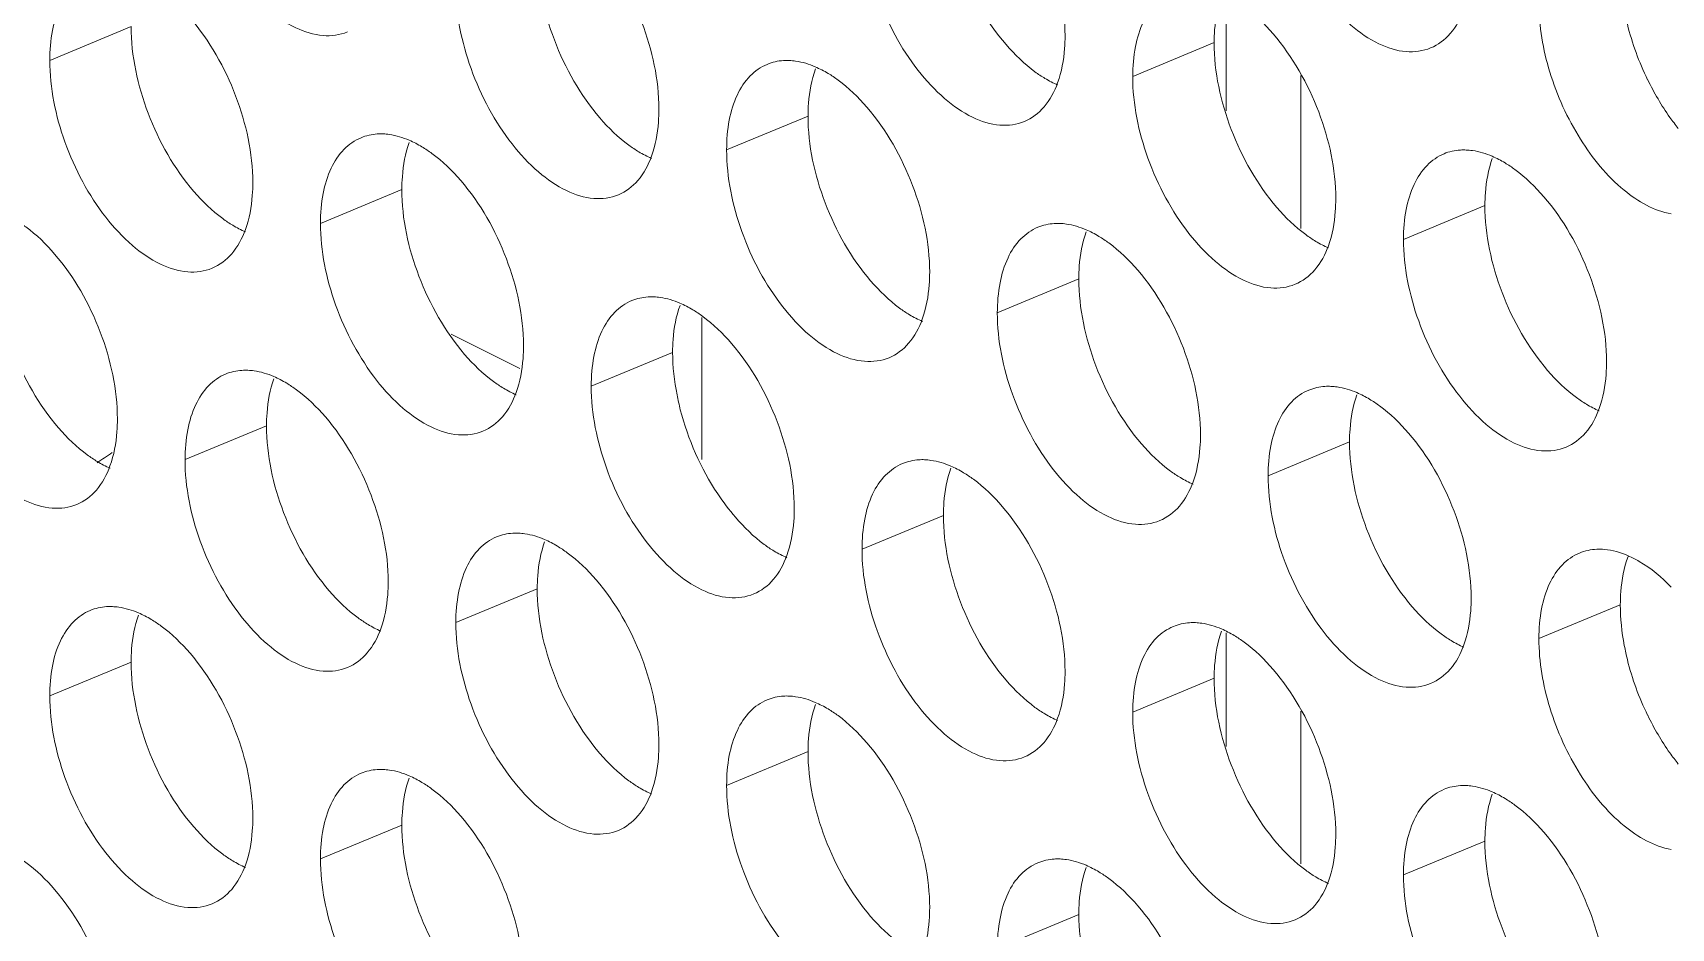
# Model space of a CAD drawing. Header units: millimetres. Extents: x 0 to 2524, y 0 to 1785.
# Drawn here: x 1796.14 to 1808.52, y 803.31 to 810.07 of the extents above; entities that cross this region are included whole.
import ezdxf

# ---------------------------------------------------------------- set-up
doc = ezdxf.new("R2010")
doc.units = ezdxf.units.MM
doc.header["$LTSCALE"] = 0.1
doc.layers.add('标注', color=251, linetype='Continuous', lineweight=9)

msp = doc.modelspace()

# ---------------------------------------------------------------- linework, layer by layer
at = {"layer": '标注'}
for p, q in [((1805.154, 809.483), (1805.154, 810.341)), ((1796.882, 810.119), (1796.267, 809.864)), ((1805.064, 809.998), (1804.449, 809.742)), ((1805.72, 809.749), (1805.72, 808.595)), ((1801.996, 809.444), (1801.381, 809.188)), ((1798.927, 808.889), (1798.312, 808.633)), ((1807.11, 808.768), (1806.495, 808.512)), ((1804.042, 808.213), (1803.426, 807.957)), ((1801.194, 806.85), (1801.194, 807.921)), ((1799.819, 807.538), (1799.299, 807.797)), ((1800.973, 807.659), (1800.358, 807.403)), ((1797.905, 807.104), (1797.289, 806.849)), ((1806.087, 806.983), (1805.472, 806.727)), ((1803.019, 806.428), (1802.404, 806.173)), ((1799.95, 805.874), (1799.335, 805.618)), ((1808.133, 805.752), (1807.518, 805.497)), ((1805.154, 804.683), (1805.154, 805.541)), ((1796.882, 805.319), (1796.267, 805.064)), ((1796.882, 805.319), (1796.267, 805.064)), ((1805.064, 805.198), (1804.449, 804.942)), ((1805.72, 804.949), (1805.72, 803.795)), ((1801.996, 804.644), (1801.381, 804.388)), ((1798.927, 804.089), (1798.312, 803.833)), ((1798.927, 804.089), (1798.312, 803.833)), ((1807.11, 803.968), (1806.495, 803.712)), ((1804.042, 803.413), (1803.426, 803.157))]:
    msp.add_line(p, q, dxfattribs=at)
for centre, radius, start, end in [((1810.248, 810.652), 2.125, 194.0297, 206.073), ((1778.661, 833.113), 31.84, 304.3445, 304.5962), ((1810.248, 805.852), 2.125, 194.0297, 206.073)]:
    msp.add_arc(centre, radius, start, end, dxfattribs=at)
for points, knots in [([(1798.517, 810.079), (1798.459, 810.055), (1798.321, 810.037), (1798.108, 810.106), (1797.898, 810.253), (1797.701, 810.466), (1797.53, 810.731), (1797.356, 811.12), (1797.289, 811.44), (1797.289, 811.649)], [0, 0, 0, 0, 0.08419, 0.180629, 0.294901, 0.426206, 0.569756, 0.71848, 1, 1, 1, 1]), ([(1806.7, 809.958), (1806.642, 809.934), (1806.503, 809.916), (1806.291, 809.985), (1806.081, 810.131), (1805.884, 810.344), (1805.713, 810.609), (1805.539, 810.998), (1805.472, 811.318), (1805.472, 811.527)], [0, 0, 0, 0, 0.08419, 0.180629, 0.294901, 0.426206, 0.569756, 0.71848, 1, 1, 1, 1]), ([(1803.492, 809.983), (1803.344, 810.156), (1803.118, 810.556), (1803.019, 811.006), (1803.019, 811.228)], [0, 0, 0, 0, 0.505546, 1, 1, 1, 1]), ([(1803.464, 811.295), (1803.613, 811.122), (1803.838, 810.722), (1803.938, 810.272), (1803.938, 810.05)], [0, 0, 0, 0, 0.505546, 1, 1, 1, 1]), ([(1803.631, 809.403), (1803.574, 809.379), (1803.435, 809.361), (1803.222, 809.43), (1803.012, 809.577), (1802.815, 809.79), (1802.644, 810.055), (1802.471, 810.444), (1802.404, 810.764), (1802.404, 810.973)], [0, 0, 0, 0, 0.08419, 0.180629, 0.294901, 0.426206, 0.569756, 0.71848, 1, 1, 1, 1]), ([(1800.396, 810.74), (1800.544, 810.568), (1800.77, 810.168), (1800.869, 809.718), (1800.869, 809.495)], [0, 0, 0, 0, 0.505546, 1, 1, 1, 1]), ([(1800.424, 809.429), (1800.275, 809.602), (1800.05, 810.002), (1799.95, 810.451), (1799.95, 810.674)], [0, 0, 0, 0, 0.505546, 1, 1, 1, 1]), ([(1796.267, 809.864), (1796.267, 809.939), (1796.278, 810.082), (1796.335, 810.275), (1796.433, 810.425), (1796.525, 810.49), (1796.573, 810.51)], [0, 0, 0, 0, 0.300633, 0.564844, 0.793499, 1, 1, 1, 1]), ([(1800.563, 808.849), (1800.505, 808.825), (1800.366, 808.807), (1800.154, 808.876), (1799.944, 809.022), (1799.747, 809.235), (1799.576, 809.5), (1799.402, 809.889), (1799.335, 810.209), (1799.335, 810.418)], [0, 0, 0, 0, 0.08419, 0.180629, 0.294901, 0.426206, 0.569756, 0.71848, 1, 1, 1, 1]), ([(1804.449, 809.742), (1804.449, 809.818), (1804.461, 809.96), (1804.518, 810.154), (1804.615, 810.304), (1804.708, 810.369), (1804.756, 810.389)], [0, 0, 0, 0, 0.300633, 0.564844, 0.793499, 1, 1, 1, 1]), ([(1805.064, 809.998), (1805.064, 810.03), (1805.069, 810.15), (1805.09, 810.271), (1805.12, 810.353)], [0, 0, 0, 0, 0.269025, 1, 1, 1, 1]), ([(1805.216, 810.32), (1805.242, 810.305), (1805.35, 810.232), (1805.445, 810.14), (1805.51, 810.064)], [0, 0, 0, 0, 0.231736, 1, 1, 1, 1]), ([(1806.951, 810.249), (1806.927, 810.183), (1806.865, 810.064), (1806.756, 809.981), (1806.7, 809.958)], [0, 0, 0, 0, 0.533077, 1, 1, 1, 1]), ([(1808.518, 808.705), (1808.387, 808.727), (1808.113, 808.888), (1807.804, 809.271), (1807.582, 809.759), (1807.518, 810.121), (1807.518, 810.297)], [0, 0, 0, 0, 0.200223, 0.454809, 0.735097, 1, 1, 1, 1]), ([(1797.355, 808.875), (1797.207, 809.047), (1796.981, 809.447), (1796.882, 809.897), (1796.882, 810.119)], [0, 0, 0, 0, 0.505546, 1, 1, 1, 1]), ([(1797.327, 810.186), (1797.476, 810.013), (1797.701, 809.613), (1797.801, 809.164), (1797.801, 808.941)], [0, 0, 0, 0, 0.505546, 1, 1, 1, 1]), ([(1803.786, 809.728), (1803.76, 809.743), (1803.652, 809.816), (1803.557, 809.908), (1803.492, 809.983)], [0, 0, 0, 0, 0.231736, 1, 1, 1, 1]), ([(1803.938, 810.05), (1803.938, 810.018), (1803.934, 809.898), (1803.912, 809.777), (1803.882, 809.695)], [0, 0, 0, 0, 0.269025, 1, 1, 1, 1]), ([(1805.538, 808.753), (1805.39, 808.926), (1805.164, 809.326), (1805.064, 809.775), (1805.064, 809.998)], [0, 0, 0, 0, 0.505546, 1, 1, 1, 1]), ([(1805.51, 810.064), (1805.658, 809.892), (1805.884, 809.492), (1805.983, 809.042), (1805.983, 808.819)], [0, 0, 0, 0, 0.505546, 1, 1, 1, 1]), ([(1797.494, 808.294), (1797.437, 808.27), (1797.298, 808.252), (1797.085, 808.321), (1796.875, 808.468), (1796.678, 808.681), (1796.507, 808.946), (1796.334, 809.335), (1796.267, 809.655), (1796.267, 809.864)], [0, 0, 0, 0, 0.08419, 0.180629, 0.294901, 0.426206, 0.569756, 0.71848, 1, 1, 1, 1]), ([(1801.687, 809.834), (1801.726, 809.851), (1801.783, 809.863), (1801.84, 809.864), (1801.854, 809.863)], [0, 0, 0, 0, 0.741995, 1, 1, 1, 1]), ([(1801.854, 809.863), (1801.87, 809.862), (1801.938, 809.856), (1802.004, 809.836), (1802.051, 809.815)], [0, 0, 0, 0, 0.236225, 1, 1, 1, 1]), ([(1801.381, 809.188), (1801.381, 809.263), (1801.392, 809.406), (1801.45, 809.599), (1801.547, 809.75), (1801.639, 809.815), (1801.687, 809.834)], [0, 0, 0, 0, 0.300633, 0.564844, 0.793499, 1, 1, 1, 1]), ([(1801.996, 809.444), (1801.996, 809.476), (1802, 809.596), (1802.022, 809.716), (1802.052, 809.799)], [0, 0, 0, 0, 0.269025, 1, 1, 1, 1]), ([(1802.148, 809.766), (1802.174, 809.75), (1802.282, 809.677), (1802.376, 809.586), (1802.441, 809.51)], [0, 0, 0, 0, 0.231736, 1, 1, 1, 1]), ([(1805.677, 808.173), (1805.619, 808.149), (1805.48, 808.131), (1805.268, 808.2), (1805.058, 808.346), (1804.861, 808.559), (1804.69, 808.824), (1804.516, 809.213), (1804.449, 809.534), (1804.449, 809.742)], [0, 0, 0, 0, 0.08419, 0.180629, 0.294901, 0.426206, 0.569756, 0.71848, 1, 1, 1, 1]), ([(1808.571, 809.35), (1808.549, 809.377), (1808.462, 809.493), (1808.388, 809.619), (1808.34, 809.718)], [0, 0, 0, 0, 0.242274, 1, 1, 1, 1]), ([(1803.882, 809.695), (1803.858, 809.629), (1803.796, 809.51), (1803.688, 809.427), (1803.631, 809.403)], [0, 0, 0, 0, 0.533077, 1, 1, 1, 1]), ([(1800.869, 809.495), (1800.869, 809.463), (1800.865, 809.343), (1800.844, 809.223), (1800.814, 809.14)], [0, 0, 0, 0, 0.269025, 1, 1, 1, 1]), ([(1802.441, 809.51), (1802.59, 809.337), (1802.815, 808.937), (1802.915, 808.488), (1802.915, 808.265)], [0, 0, 0, 0, 0.505546, 1, 1, 1, 1]), ([(1800.717, 809.173), (1800.692, 809.189), (1800.583, 809.262), (1800.489, 809.353), (1800.424, 809.429)], [0, 0, 0, 0, 0.231736, 1, 1, 1, 1]), ([(1802.469, 808.199), (1802.321, 808.371), (1802.096, 808.771), (1801.996, 809.221), (1801.996, 809.444)], [0, 0, 0, 0, 0.505546, 1, 1, 1, 1]), ([(1798.312, 808.633), (1798.312, 808.709), (1798.324, 808.852), (1798.381, 809.045), (1798.478, 809.195), (1798.571, 809.26), (1798.619, 809.28)], [0, 0, 0, 0, 0.300633, 0.564844, 0.793499, 1, 1, 1, 1]), ([(1798.619, 809.28), (1798.658, 809.296), (1798.714, 809.309), (1798.771, 809.309), (1798.786, 809.309)], [0, 0, 0, 0, 0.741995, 1, 1, 1, 1]), ([(1798.786, 809.309), (1798.802, 809.308), (1798.869, 809.302), (1798.935, 809.281), (1798.983, 809.261)], [0, 0, 0, 0, 0.236225, 1, 1, 1, 1]), ([(1798.927, 808.889), (1798.927, 808.921), (1798.932, 809.041), (1798.953, 809.162), (1798.983, 809.244)], [0, 0, 0, 0, 0.269025, 1, 1, 1, 1]), ([(1799.079, 809.211), (1799.105, 809.196), (1799.213, 809.123), (1799.308, 809.031), (1799.373, 808.956)], [0, 0, 0, 0, 0.231736, 1, 1, 1, 1]), ([(1800.814, 809.14), (1800.79, 809.075), (1800.728, 808.955), (1800.619, 808.872), (1800.563, 808.849)], [0, 0, 0, 0, 0.533077, 1, 1, 1, 1]), ([(1802.608, 807.618), (1802.551, 807.595), (1802.412, 807.577), (1802.2, 807.645), (1801.989, 807.792), (1801.792, 808.005), (1801.621, 808.27), (1801.448, 808.659), (1801.381, 808.979), (1801.381, 809.188)], [0, 0, 0, 0, 0.08419, 0.180629, 0.294901, 0.426206, 0.569756, 0.71848, 1, 1, 1, 1]), ([(1806.495, 808.512), (1806.495, 808.588), (1806.506, 808.73), (1806.564, 808.923), (1806.661, 809.074), (1806.754, 809.139), (1806.801, 809.159)], [0, 0, 0, 0, 0.300633, 0.564844, 0.793499, 1, 1, 1, 1]), ([(1806.801, 809.159), (1806.84, 809.175), (1806.897, 809.187), (1806.954, 809.188), (1806.968, 809.187)], [0, 0, 0, 0, 0.741995, 1, 1, 1, 1]), ([(1806.968, 809.187), (1806.984, 809.187), (1807.052, 809.18), (1807.118, 809.16), (1807.165, 809.14)], [0, 0, 0, 0, 0.236225, 1, 1, 1, 1]), ([(1807.11, 808.768), (1807.11, 808.8), (1807.114, 808.92), (1807.136, 809.04), (1807.166, 809.123)], [0, 0, 0, 0, 0.269025, 1, 1, 1, 1]), ([(1807.262, 809.09), (1807.288, 809.074), (1807.396, 809.001), (1807.49, 808.91), (1807.556, 808.834)], [0, 0, 0, 0, 0.231736, 1, 1, 1, 1]), ([(1797.649, 808.619), (1797.623, 808.634), (1797.515, 808.707), (1797.42, 808.799), (1797.355, 808.875)], [0, 0, 0, 0, 0.231736, 1, 1, 1, 1]), ([(1797.801, 808.941), (1797.801, 808.909), (1797.797, 808.789), (1797.775, 808.668), (1797.745, 808.586)], [0, 0, 0, 0, 0.269025, 1, 1, 1, 1]), ([(1799.401, 807.644), (1799.253, 807.817), (1799.027, 808.217), (1798.927, 808.666), (1798.927, 808.889)], [0, 0, 0, 0, 0.505546, 1, 1, 1, 1]), ([(1799.373, 808.956), (1799.521, 808.783), (1799.747, 808.383), (1799.846, 807.933), (1799.846, 807.711)], [0, 0, 0, 0, 0.505546, 1, 1, 1, 1]), ([(1805.832, 808.497), (1805.806, 808.513), (1805.698, 808.586), (1805.603, 808.677), (1805.538, 808.753)], [0, 0, 0, 0, 0.231736, 1, 1, 1, 1]), ([(1805.983, 808.819), (1805.983, 808.787), (1805.979, 808.667), (1805.958, 808.547), (1805.928, 808.464)], [0, 0, 0, 0, 0.269025, 1, 1, 1, 1]), ([(1807.584, 807.523), (1807.435, 807.695), (1807.21, 808.095), (1807.11, 808.545), (1807.11, 808.768)], [0, 0, 0, 0, 0.505546, 1, 1, 1, 1]), ([(1807.556, 808.834), (1807.704, 808.662), (1807.929, 808.261), (1808.029, 807.812), (1808.029, 807.589)], [0, 0, 0, 0, 0.505546, 1, 1, 1, 1]), ([(1796.011, 808.657), (1796.037, 808.641), (1796.145, 808.569), (1796.239, 808.477), (1796.304, 808.401)], [0, 0, 0, 0, 0.231736, 1, 1, 1, 1]), ([(1799.54, 807.064), (1799.482, 807.04), (1799.343, 807.022), (1799.131, 807.091), (1798.921, 807.237), (1798.724, 807.45), (1798.553, 807.716), (1798.379, 808.104), (1798.312, 808.425), (1798.312, 808.633)], [0, 0, 0, 0, 0.08419, 0.180629, 0.294901, 0.426206, 0.569756, 0.71848, 1, 1, 1, 1]), ([(1803.426, 807.957), (1803.426, 808.033), (1803.438, 808.176), (1803.495, 808.369), (1803.592, 808.519), (1803.685, 808.584), (1803.733, 808.604)], [0, 0, 0, 0, 0.300633, 0.564844, 0.793499, 1, 1, 1, 1]), ([(1803.733, 808.604), (1803.772, 808.62), (1803.829, 808.633), (1803.885, 808.633), (1803.9, 808.633)], [0, 0, 0, 0, 0.741995, 1, 1, 1, 1]), ([(1803.9, 808.633), (1803.916, 808.632), (1803.984, 808.626), (1804.049, 808.605), (1804.097, 808.585)], [0, 0, 0, 0, 0.236225, 1, 1, 1, 1]), ([(1797.745, 808.586), (1797.721, 808.52), (1797.659, 808.401), (1797.551, 808.318), (1797.494, 808.294)], [0, 0, 0, 0, 0.533077, 1, 1, 1, 1]), ([(1804.042, 808.213), (1804.042, 808.245), (1804.046, 808.365), (1804.067, 808.486), (1804.097, 808.568)], [0, 0, 0, 0, 0.269025, 1, 1, 1, 1]), ([(1804.194, 808.535), (1804.219, 808.52), (1804.327, 808.447), (1804.422, 808.355), (1804.487, 808.28)], [0, 0, 0, 0, 0.231736, 1, 1, 1, 1]), ([(1807.723, 806.943), (1807.665, 806.919), (1807.526, 806.901), (1807.314, 806.97), (1807.104, 807.116), (1806.907, 807.329), (1806.735, 807.594), (1806.562, 807.983), (1806.495, 808.303), (1806.495, 808.512)], [0, 0, 0, 0, 0.08419, 0.180629, 0.294901, 0.426206, 0.569756, 0.71848, 1, 1, 1, 1]), ([(1796.304, 808.401), (1796.453, 808.229), (1796.678, 807.829), (1796.778, 807.379), (1796.778, 807.156)], [0, 0, 0, 0, 0.505546, 1, 1, 1, 1]), ([(1805.928, 808.464), (1805.904, 808.399), (1805.842, 808.28), (1805.733, 808.196), (1805.677, 808.173)], [0, 0, 0, 0, 0.533077, 1, 1, 1, 1]), ([(1796.332, 807.09), (1796.184, 807.262), (1795.959, 807.662), (1795.859, 808.112), (1795.859, 808.335)], [0, 0, 0, 0, 0.505546, 1, 1, 1, 1]), ([(1802.915, 808.265), (1802.915, 808.233), (1802.911, 808.113), (1802.889, 807.992), (1802.859, 807.91)], [0, 0, 0, 0, 0.269025, 1, 1, 1, 1]), ([(1804.487, 808.28), (1804.636, 808.107), (1804.861, 807.707), (1804.961, 807.257), (1804.961, 807.035)], [0, 0, 0, 0, 0.505546, 1, 1, 1, 1]), ([(1802.763, 807.943), (1802.737, 807.958), (1802.629, 808.031), (1802.535, 808.123), (1802.469, 808.199)], [0, 0, 0, 0, 0.231736, 1, 1, 1, 1]), ([(1804.515, 806.968), (1804.367, 807.141), (1804.141, 807.541), (1804.042, 807.991), (1804.042, 808.213)], [0, 0, 0, 0, 0.505546, 1, 1, 1, 1]), ([(1796.471, 806.51), (1796.414, 806.486), (1796.275, 806.468), (1796.062, 806.537), (1795.852, 806.683), (1795.655, 806.896), (1795.484, 807.161), (1795.311, 807.55), (1795.244, 807.87), (1795.244, 808.079)], [0, 0, 0, 0, 0.08419, 0.180629, 0.294901, 0.426206, 0.569756, 0.71848, 1, 1, 1, 1]), ([(1800.358, 807.403), (1800.358, 807.479), (1800.369, 807.621), (1800.427, 807.814), (1800.524, 807.965), (1800.616, 808.03), (1800.664, 808.05)], [0, 0, 0, 0, 0.300633, 0.564844, 0.793499, 1, 1, 1, 1]), ([(1800.664, 808.05), (1800.703, 808.066), (1800.76, 808.078), (1800.817, 808.079), (1800.831, 808.078)], [0, 0, 0, 0, 0.741995, 1, 1, 1, 1]), ([(1800.831, 808.078), (1800.847, 808.078), (1800.915, 808.071), (1800.981, 808.051), (1801.028, 808.031)], [0, 0, 0, 0, 0.236225, 1, 1, 1, 1]), ([(1800.973, 807.659), (1800.973, 807.691), (1800.977, 807.811), (1800.999, 807.931), (1801.029, 808.014)], [0, 0, 0, 0, 0.269025, 1, 1, 1, 1]), ([(1801.125, 807.981), (1801.151, 807.965), (1801.259, 807.893), (1801.353, 807.801), (1801.419, 807.725)], [0, 0, 0, 0, 0.231736, 1, 1, 1, 1]), ([(1802.859, 807.91), (1802.836, 807.844), (1802.773, 807.725), (1802.665, 807.642), (1802.608, 807.618)], [0, 0, 0, 0, 0.533077, 1, 1, 1, 1]), ([(1804.654, 806.388), (1804.596, 806.364), (1804.458, 806.346), (1804.245, 806.415), (1804.035, 806.561), (1803.838, 806.774), (1803.667, 807.04), (1803.493, 807.429), (1803.426, 807.749), (1803.426, 807.957)], [0, 0, 0, 0, 0.08419, 0.180629, 0.294901, 0.426206, 0.569756, 0.71848, 1, 1, 1, 1]), ([(1799.695, 807.388), (1799.669, 807.404), (1799.561, 807.477), (1799.466, 807.568), (1799.401, 807.644)], [0, 0, 0, 0, 0.231736, 1, 1, 1, 1]), ([(1799.846, 807.711), (1799.846, 807.678), (1799.842, 807.558), (1799.821, 807.438), (1799.791, 807.355)], [0, 0, 0, 0, 0.269025, 1, 1, 1, 1]), ([(1801.031, 807.226), (1801.022, 807.263), (1800.99, 807.405), (1800.973, 807.551), (1800.973, 807.659)], [0, 0, 0, 0, 0.261395, 1, 1, 1, 1]), ([(1801.419, 807.725), (1801.567, 807.553), (1801.792, 807.153), (1801.892, 806.703), (1801.892, 806.48)], [0, 0, 0, 0, 0.505546, 1, 1, 1, 1]), ([(1797.289, 806.849), (1797.289, 806.924), (1797.301, 807.067), (1797.358, 807.26), (1797.455, 807.41), (1797.548, 807.475), (1797.596, 807.495)], [0, 0, 0, 0, 0.300633, 0.564844, 0.793499, 1, 1, 1, 1]), ([(1797.596, 807.495), (1797.635, 807.511), (1797.692, 807.524), (1797.748, 807.524), (1797.763, 807.524)], [0, 0, 0, 0, 0.741995, 1, 1, 1, 1]), ([(1797.763, 807.524), (1797.779, 807.523), (1797.847, 807.517), (1797.912, 807.497), (1797.96, 807.476)], [0, 0, 0, 0, 0.236225, 1, 1, 1, 1]), ([(1807.877, 807.267), (1807.851, 807.283), (1807.743, 807.355), (1807.649, 807.447), (1807.584, 807.523)], [0, 0, 0, 0, 0.231736, 1, 1, 1, 1]), ([(1808.029, 807.589), (1808.029, 807.557), (1808.025, 807.437), (1808.003, 807.317), (1807.973, 807.234)], [0, 0, 0, 0, 0.269025, 1, 1, 1, 1]), ([(1797.905, 807.104), (1797.905, 807.137), (1797.909, 807.257), (1797.93, 807.377), (1797.96, 807.459)], [0, 0, 0, 0, 0.269025, 1, 1, 1, 1]), ([(1798.057, 807.426), (1798.082, 807.411), (1798.19, 807.338), (1798.285, 807.247), (1798.35, 807.171)], [0, 0, 0, 0, 0.231736, 1, 1, 1, 1]), ([(1801.586, 805.834), (1801.528, 805.81), (1801.389, 805.792), (1801.177, 805.861), (1800.967, 806.007), (1800.77, 806.22), (1800.598, 806.485), (1800.425, 806.874), (1800.358, 807.194), (1800.358, 807.403)], [0, 0, 0, 0, 0.08419, 0.180629, 0.294901, 0.426206, 0.569756, 0.71848, 1, 1, 1, 1]), ([(1805.472, 806.727), (1805.472, 806.803), (1805.484, 806.945), (1805.541, 807.138), (1805.638, 807.289), (1805.731, 807.354), (1805.779, 807.374)], [0, 0, 0, 0, 0.300633, 0.564844, 0.793499, 1, 1, 1, 1]), ([(1805.779, 807.374), (1805.818, 807.39), (1805.874, 807.402), (1805.931, 807.403), (1805.946, 807.402)], [0, 0, 0, 0, 0.741995, 1, 1, 1, 1]), ([(1805.946, 807.402), (1805.962, 807.402), (1806.029, 807.395), (1806.095, 807.375), (1806.143, 807.355)], [0, 0, 0, 0, 0.236225, 1, 1, 1, 1]), ([(1799.791, 807.355), (1799.767, 807.29), (1799.705, 807.171), (1799.596, 807.087), (1799.54, 807.064)], [0, 0, 0, 0, 0.533077, 1, 1, 1, 1]), ([(1806.087, 806.983), (1806.087, 807.015), (1806.092, 807.135), (1806.113, 807.255), (1806.143, 807.338)], [0, 0, 0, 0, 0.269025, 1, 1, 1, 1]), ([(1806.239, 807.305), (1806.265, 807.289), (1806.373, 807.217), (1806.468, 807.125), (1806.533, 807.049)], [0, 0, 0, 0, 0.231736, 1, 1, 1, 1]), ([(1796.778, 807.156), (1796.778, 807.124), (1796.774, 807.004), (1796.752, 806.884), (1796.722, 806.801)], [0, 0, 0, 0, 0.269025, 1, 1, 1, 1]), ([(1798.35, 807.171), (1798.498, 806.998), (1798.724, 806.598), (1798.824, 806.148), (1798.824, 805.926)], [0, 0, 0, 0, 0.505546, 1, 1, 1, 1]), ([(1801.447, 806.414), (1801.399, 806.469), (1801.216, 806.715), (1801.089, 807.001), (1801.031, 807.226)], [0, 0, 0, 0, 0.24034, 1, 1, 1, 1]), ([(1807.973, 807.234), (1807.95, 807.168), (1807.888, 807.049), (1807.779, 806.966), (1807.723, 806.943)], [0, 0, 0, 0, 0.533077, 1, 1, 1, 1]), ([(1796.626, 806.834), (1796.6, 806.85), (1796.492, 806.922), (1796.398, 807.014), (1796.332, 807.09)], [0, 0, 0, 0, 0.231736, 1, 1, 1, 1]), ([(1798.378, 805.859), (1798.23, 806.032), (1798.004, 806.432), (1797.905, 806.882), (1797.905, 807.104)], [0, 0, 0, 0, 0.505546, 1, 1, 1, 1]), ([(1804.961, 807.035), (1804.961, 807.002), (1804.956, 806.882), (1804.935, 806.762), (1804.905, 806.68)], [0, 0, 0, 0, 0.269025, 1, 1, 1, 1]), ([(1806.533, 807.049), (1806.681, 806.877), (1806.907, 806.477), (1807.006, 806.027), (1807.006, 805.804)], [0, 0, 0, 0, 0.505546, 1, 1, 1, 1]), ([(1804.809, 806.713), (1804.783, 806.728), (1804.675, 806.801), (1804.58, 806.892), (1804.515, 806.968)], [0, 0, 0, 0, 0.231736, 1, 1, 1, 1]), ([(1806.561, 805.738), (1806.412, 805.91), (1806.187, 806.31), (1806.087, 806.76), (1806.087, 806.983)], [0, 0, 0, 0, 0.505546, 1, 1, 1, 1]), ([(1796.722, 806.801), (1796.699, 806.735), (1796.636, 806.616), (1796.528, 806.533), (1796.471, 806.51)], [0, 0, 0, 0, 0.533077, 1, 1, 1, 1]), ([(1798.517, 805.279), (1798.459, 805.255), (1798.321, 805.237), (1798.108, 805.306), (1797.898, 805.453), (1797.701, 805.666), (1797.53, 805.931), (1797.356, 806.32), (1797.289, 806.64), (1797.289, 806.849)], [0, 0, 0, 0, 0.08419, 0.180629, 0.294901, 0.426206, 0.569756, 0.71848, 1, 1, 1, 1]), ([(1802.404, 806.173), (1802.404, 806.248), (1802.415, 806.391), (1802.472, 806.584), (1802.57, 806.734), (1802.662, 806.799), (1802.71, 806.819)], [0, 0, 0, 0, 0.300633, 0.564844, 0.793499, 1, 1, 1, 1]), ([(1802.71, 806.819), (1802.749, 806.835), (1802.806, 806.848), (1802.862, 806.849), (1802.877, 806.848)], [0, 0, 0, 0, 0.741995, 1, 1, 1, 1]), ([(1802.877, 806.848), (1802.893, 806.847), (1802.961, 806.841), (1803.027, 806.821), (1803.074, 806.8)], [0, 0, 0, 0, 0.236225, 1, 1, 1, 1]), ([(1803.019, 806.428), (1803.019, 806.461), (1803.023, 806.581), (1803.045, 806.701), (1803.074, 806.784)], [0, 0, 0, 0, 0.269025, 1, 1, 1, 1]), ([(1803.171, 806.75), (1803.197, 806.735), (1803.305, 806.662), (1803.399, 806.571), (1803.464, 806.495)], [0, 0, 0, 0, 0.231736, 1, 1, 1, 1]), ([(1804.905, 806.68), (1804.881, 806.614), (1804.819, 806.495), (1804.711, 806.412), (1804.654, 806.388)], [0, 0, 0, 0, 0.533077, 1, 1, 1, 1]), ([(1806.7, 805.158), (1806.642, 805.134), (1806.503, 805.116), (1806.291, 805.185), (1806.081, 805.331), (1805.884, 805.544), (1805.713, 805.809), (1805.539, 806.198), (1805.472, 806.518), (1805.472, 806.727)], [0, 0, 0, 0, 0.08419, 0.180629, 0.294901, 0.426206, 0.569756, 0.71848, 1, 1, 1, 1]), ([(1803.464, 806.495), (1803.613, 806.322), (1803.838, 805.922), (1803.938, 805.472), (1803.938, 805.25)], [0, 0, 0, 0, 0.505546, 1, 1, 1, 1]), ([(1801.74, 806.158), (1801.714, 806.174), (1801.606, 806.246), (1801.512, 806.338), (1801.447, 806.414)], [0, 0, 0, 0, 0.231736, 1, 1, 1, 1]), ([(1801.892, 806.48), (1801.892, 806.448), (1801.888, 806.328), (1801.866, 806.208), (1801.836, 806.125)], [0, 0, 0, 0, 0.269025, 1, 1, 1, 1]), ([(1803.492, 805.183), (1803.344, 805.356), (1803.118, 805.756), (1803.019, 806.206), (1803.019, 806.428)], [0, 0, 0, 0, 0.505546, 1, 1, 1, 1]), ([(1799.335, 805.618), (1799.335, 805.694), (1799.347, 805.836), (1799.404, 806.029), (1799.501, 806.18), (1799.594, 806.245), (1799.642, 806.265)], [0, 0, 0, 0, 0.300633, 0.564844, 0.793499, 1, 1, 1, 1]), ([(1799.642, 806.265), (1799.681, 806.281), (1799.737, 806.294), (1799.794, 806.294), (1799.809, 806.293)], [0, 0, 0, 0, 0.741995, 1, 1, 1, 1]), ([(1799.809, 806.293), (1799.825, 806.293), (1799.892, 806.286), (1799.958, 806.266), (1800.006, 806.246)], [0, 0, 0, 0, 0.236225, 1, 1, 1, 1]), ([(1799.95, 805.874), (1799.95, 805.906), (1799.955, 806.026), (1799.976, 806.146), (1800.006, 806.229)], [0, 0, 0, 0, 0.269025, 1, 1, 1, 1]), ([(1800.102, 806.196), (1800.128, 806.18), (1800.236, 806.108), (1800.331, 806.016), (1800.396, 805.94)], [0, 0, 0, 0, 0.231736, 1, 1, 1, 1]), ([(1801.836, 806.125), (1801.813, 806.059), (1801.751, 805.94), (1801.642, 805.857), (1801.586, 805.834)], [0, 0, 0, 0, 0.533077, 1, 1, 1, 1]), ([(1803.631, 804.603), (1803.574, 804.579), (1803.435, 804.561), (1803.222, 804.63), (1803.012, 804.777), (1802.815, 804.99), (1802.644, 805.255), (1802.471, 805.644), (1802.404, 805.964), (1802.404, 806.173)], [0, 0, 0, 0, 0.08419, 0.180629, 0.294901, 0.426206, 0.569756, 0.71848, 1, 1, 1, 1]), ([(1807.518, 805.497), (1807.518, 805.572), (1807.529, 805.715), (1807.587, 805.908), (1807.684, 806.058), (1807.776, 806.123), (1807.824, 806.143)], [0, 0, 0, 0, 0.300719, 0.564842, 0.793477, 1, 1, 1, 1]), ([(1807.956, 806.172), (1807.975, 806.173), (1808.056, 806.171), (1808.136, 806.147), (1808.193, 806.122)], [0, 0, 0, 0, 0.234203, 1, 1, 1, 1]), ([(1807.956, 806.172), (1807.975, 806.173), (1808.056, 806.171), (1808.136, 806.147), (1808.193, 806.122)], [0, 0, 0, 0, 0.234203, 1, 1, 1, 1]), ([(1808.193, 806.122), (1808.221, 806.11), (1808.341, 806.048), (1808.446, 805.96), (1808.518, 805.886)], [0, 0, 0, 0, 0.228039, 1, 1, 1, 1]), ([(1808.133, 805.752), (1808.133, 805.786), (1808.137, 805.908), (1808.16, 806.032), (1808.192, 806.116)], [0, 0, 0, 0, 0.269773, 1, 1, 1, 1]), ([(1798.824, 805.926), (1798.824, 805.893), (1798.819, 805.773), (1798.798, 805.653), (1798.768, 805.571)], [0, 0, 0, 0, 0.269025, 1, 1, 1, 1]), ([(1800.424, 804.629), (1800.275, 804.802), (1800.05, 805.202), (1799.95, 805.651), (1799.95, 805.874)], [0, 0, 0, 0, 0.505546, 1, 1, 1, 1]), ([(1800.396, 805.94), (1800.544, 805.768), (1800.77, 805.368), (1800.869, 804.918), (1800.869, 804.695)], [0, 0, 0, 0, 0.505546, 1, 1, 1, 1]), ([(1798.672, 805.604), (1798.646, 805.619), (1798.538, 805.692), (1798.443, 805.784), (1798.378, 805.859)], [0, 0, 0, 0, 0.231736, 1, 1, 1, 1]), ([(1807.006, 805.804), (1807.006, 805.772), (1807.002, 805.652), (1806.981, 805.532), (1806.951, 805.449)], [0, 0, 0, 0, 0.269025, 1, 1, 1, 1]), ([(1808.187, 805.337), (1808.178, 805.372), (1808.148, 805.509), (1808.133, 805.649), (1808.133, 805.752)], [0, 0, 0, 0, 0.261145, 1, 1, 1, 1]), ([(1796.267, 805.064), (1796.267, 805.139), (1796.278, 805.282), (1796.335, 805.475), (1796.433, 805.625), (1796.525, 805.69), (1796.573, 805.71)], [0, 0, 0, 0, 0.300633, 0.564844, 0.793499, 1, 1, 1, 1]), ([(1796.267, 805.064), (1796.267, 805.139), (1796.278, 805.282), (1796.335, 805.475), (1796.433, 805.625), (1796.525, 805.69), (1796.573, 805.71)], [0, 0, 0, 0, 0.300633, 0.564844, 0.793499, 1, 1, 1, 1]), ([(1796.573, 805.71), (1796.612, 805.726), (1796.669, 805.739), (1796.725, 805.74), (1796.74, 805.739)], [0, 0, 0, 0, 0.741995, 1, 1, 1, 1]), ([(1796.573, 805.71), (1796.612, 805.726), (1796.669, 805.739), (1796.725, 805.74), (1796.74, 805.739)], [0, 0, 0, 0, 0.741995, 1, 1, 1, 1]), ([(1796.74, 805.739), (1796.756, 805.738), (1796.824, 805.732), (1796.889, 805.712), (1796.937, 805.691)], [0, 0, 0, 0, 0.236225, 1, 1, 1, 1]), ([(1796.74, 805.739), (1796.756, 805.738), (1796.824, 805.732), (1796.889, 805.712), (1796.937, 805.691)], [0, 0, 0, 0, 0.236225, 1, 1, 1, 1]), ([(1796.882, 805.319), (1796.882, 805.352), (1796.886, 805.472), (1796.908, 805.592), (1796.937, 805.675)], [0, 0, 0, 0, 0.269025, 1, 1, 1, 1]), ([(1796.882, 805.319), (1796.882, 805.352), (1796.886, 805.472), (1796.908, 805.592), (1796.937, 805.675)], [0, 0, 0, 0, 0.269025, 1, 1, 1, 1]), ([(1797.034, 805.642), (1797.06, 805.626), (1797.168, 805.553), (1797.262, 805.462), (1797.327, 805.386)], [0, 0, 0, 0, 0.231736, 1, 1, 1, 1]), ([(1797.034, 805.642), (1797.06, 805.626), (1797.168, 805.553), (1797.262, 805.462), (1797.327, 805.386)], [0, 0, 0, 0, 0.231736, 1, 1, 1, 1]), ([(1806.854, 805.482), (1806.829, 805.498), (1806.721, 805.57), (1806.626, 805.662), (1806.561, 805.738)], [0, 0, 0, 0, 0.231736, 1, 1, 1, 1]), ([(1798.768, 805.571), (1798.744, 805.505), (1798.682, 805.386), (1798.574, 805.303), (1798.517, 805.279)], [0, 0, 0, 0, 0.533077, 1, 1, 1, 1]), ([(1800.563, 804.049), (1800.505, 804.025), (1800.366, 804.007), (1800.154, 804.076), (1799.944, 804.222), (1799.747, 804.435), (1799.576, 804.7), (1799.402, 805.089), (1799.335, 805.409), (1799.335, 805.618)], [0, 0, 0, 0, 0.08419, 0.180629, 0.294901, 0.426206, 0.569756, 0.71848, 1, 1, 1, 1]), ([(1804.449, 804.942), (1804.449, 805.018), (1804.461, 805.16), (1804.518, 805.354), (1804.615, 805.504), (1804.708, 805.569), (1804.756, 805.589)], [0, 0, 0, 0, 0.300633, 0.564844, 0.793499, 1, 1, 1, 1]), ([(1804.756, 805.589), (1804.795, 805.605), (1804.851, 805.618), (1804.908, 805.618), (1804.923, 805.618)], [0, 0, 0, 0, 0.741995, 1, 1, 1, 1]), ([(1804.923, 805.618), (1804.939, 805.617), (1805.006, 805.611), (1805.072, 805.59), (1805.12, 805.57)], [0, 0, 0, 0, 0.236225, 1, 1, 1, 1]), ([(1805.064, 805.198), (1805.064, 805.23), (1805.069, 805.35), (1805.09, 805.471), (1805.12, 805.553)], [0, 0, 0, 0, 0.269025, 1, 1, 1, 1]), ([(1805.216, 805.52), (1805.242, 805.505), (1805.35, 805.432), (1805.445, 805.34), (1805.51, 805.264)], [0, 0, 0, 0, 0.231736, 1, 1, 1, 1]), ([(1797.327, 805.386), (1797.476, 805.213), (1797.701, 804.813), (1797.801, 804.364), (1797.801, 804.141)], [0, 0, 0, 0, 0.505546, 1, 1, 1, 1]), ([(1797.327, 805.386), (1797.476, 805.213), (1797.701, 804.813), (1797.801, 804.364), (1797.801, 804.141)], [0, 0, 0, 0, 0.505546, 1, 1, 1, 1]), ([(1806.951, 805.449), (1806.927, 805.383), (1806.865, 805.264), (1806.756, 805.181), (1806.7, 805.158)], [0, 0, 0, 0, 0.533077, 1, 1, 1, 1]), ([(1808.518, 803.905), (1808.387, 803.927), (1808.113, 804.088), (1807.804, 804.471), (1807.582, 804.959), (1807.518, 805.321), (1807.518, 805.497)], [0, 0, 0, 0, 0.200223, 0.454809, 0.735097, 1, 1, 1, 1]), ([(1797.355, 804.075), (1797.207, 804.247), (1796.981, 804.647), (1796.882, 805.097), (1796.882, 805.319)], [0, 0, 0, 0, 0.505546, 1, 1, 1, 1]), ([(1797.355, 804.075), (1797.207, 804.247), (1796.981, 804.647), (1796.882, 805.097), (1796.882, 805.319)], [0, 0, 0, 0, 0.505546, 1, 1, 1, 1]), ([(1805.51, 805.264), (1805.658, 805.092), (1805.884, 804.692), (1805.983, 804.242), (1805.983, 804.019)], [0, 0, 0, 0, 0.505546, 1, 1, 1, 1]), ([(1803.786, 804.928), (1803.76, 804.943), (1803.652, 805.016), (1803.557, 805.108), (1803.492, 805.183)], [0, 0, 0, 0, 0.231736, 1, 1, 1, 1]), ([(1803.938, 805.25), (1803.938, 805.218), (1803.934, 805.098), (1803.912, 804.977), (1803.882, 804.895)], [0, 0, 0, 0, 0.269025, 1, 1, 1, 1]), ([(1805.538, 803.953), (1805.39, 804.126), (1805.164, 804.526), (1805.064, 804.975), (1805.064, 805.198)], [0, 0, 0, 0, 0.505546, 1, 1, 1, 1]), ([(1797.494, 803.494), (1797.437, 803.47), (1797.298, 803.452), (1797.085, 803.521), (1796.875, 803.668), (1796.678, 803.881), (1796.507, 804.146), (1796.334, 804.535), (1796.267, 804.855), (1796.267, 805.064)], [0, 0, 0, 0, 0.08419, 0.180629, 0.294901, 0.426206, 0.569756, 0.71848, 1, 1, 1, 1]), ([(1797.494, 803.494), (1797.437, 803.47), (1797.298, 803.452), (1797.085, 803.521), (1796.875, 803.668), (1796.678, 803.881), (1796.507, 804.146), (1796.334, 804.535), (1796.267, 804.855), (1796.267, 805.064)], [0, 0, 0, 0, 0.08419, 0.180629, 0.294901, 0.426206, 0.569756, 0.71848, 1, 1, 1, 1]), ([(1801.381, 804.388), (1801.381, 804.463), (1801.392, 804.606), (1801.45, 804.799), (1801.547, 804.95), (1801.639, 805.015), (1801.687, 805.034)], [0, 0, 0, 0, 0.300633, 0.564844, 0.793499, 1, 1, 1, 1]), ([(1801.687, 805.034), (1801.726, 805.051), (1801.783, 805.063), (1801.84, 805.064), (1801.854, 805.063)], [0, 0, 0, 0, 0.741995, 1, 1, 1, 1]), ([(1801.854, 805.063), (1801.87, 805.062), (1801.938, 805.056), (1802.004, 805.036), (1802.051, 805.015)], [0, 0, 0, 0, 0.236225, 1, 1, 1, 1]), ([(1801.996, 804.644), (1801.996, 804.676), (1802, 804.796), (1802.022, 804.916), (1802.052, 804.999)], [0, 0, 0, 0, 0.269025, 1, 1, 1, 1]), ([(1802.148, 804.966), (1802.174, 804.95), (1802.282, 804.877), (1802.376, 804.786), (1802.441, 804.71)], [0, 0, 0, 0, 0.231736, 1, 1, 1, 1]), ([(1803.882, 804.895), (1803.858, 804.829), (1803.796, 804.71), (1803.688, 804.627), (1803.631, 804.603)], [0, 0, 0, 0, 0.533077, 1, 1, 1, 1]), ([(1805.677, 803.373), (1805.619, 803.349), (1805.48, 803.331), (1805.268, 803.4), (1805.058, 803.546), (1804.861, 803.759), (1804.69, 804.024), (1804.516, 804.413), (1804.449, 804.734), (1804.449, 804.942)], [0, 0, 0, 0, 0.08419, 0.180629, 0.294901, 0.426206, 0.569756, 0.71848, 1, 1, 1, 1]), ([(1808.571, 804.55), (1808.549, 804.577), (1808.462, 804.693), (1808.388, 804.819), (1808.34, 804.918)], [0, 0, 0, 0, 0.242274, 1, 1, 1, 1]), ([(1800.869, 804.695), (1800.869, 804.663), (1800.865, 804.543), (1800.844, 804.423), (1800.814, 804.34)], [0, 0, 0, 0, 0.269025, 1, 1, 1, 1]), ([(1802.469, 803.399), (1802.321, 803.571), (1802.096, 803.971), (1801.996, 804.421), (1801.996, 804.644)], [0, 0, 0, 0, 0.505546, 1, 1, 1, 1]), ([(1802.441, 804.71), (1802.59, 804.537), (1802.815, 804.137), (1802.915, 803.688), (1802.915, 803.465)], [0, 0, 0, 0, 0.505546, 1, 1, 1, 1]), ([(1800.717, 804.373), (1800.692, 804.389), (1800.583, 804.462), (1800.489, 804.553), (1800.424, 804.629)], [0, 0, 0, 0, 0.231736, 1, 1, 1, 1]), ([(1798.312, 803.833), (1798.312, 803.909), (1798.324, 804.052), (1798.381, 804.245), (1798.478, 804.395), (1798.571, 804.46), (1798.619, 804.48)], [0, 0, 0, 0, 0.300633, 0.564844, 0.793499, 1, 1, 1, 1]), ([(1798.312, 803.833), (1798.312, 803.909), (1798.324, 804.052), (1798.381, 804.245), (1798.478, 804.395), (1798.571, 804.46), (1798.619, 804.48)], [0, 0, 0, 0, 0.300633, 0.564844, 0.793499, 1, 1, 1, 1]), ([(1798.619, 804.48), (1798.658, 804.496), (1798.714, 804.509), (1798.771, 804.509), (1798.786, 804.509)], [0, 0, 0, 0, 0.741995, 1, 1, 1, 1]), ([(1798.619, 804.48), (1798.658, 804.496), (1798.714, 804.509), (1798.771, 804.509), (1798.786, 804.509)], [0, 0, 0, 0, 0.741995, 1, 1, 1, 1]), ([(1798.786, 804.509), (1798.802, 804.508), (1798.869, 804.502), (1798.935, 804.481), (1798.983, 804.461)], [0, 0, 0, 0, 0.236225, 1, 1, 1, 1]), ([(1798.786, 804.509), (1798.802, 804.508), (1798.869, 804.502), (1798.935, 804.481), (1798.983, 804.461)], [0, 0, 0, 0, 0.236225, 1, 1, 1, 1]), ([(1798.927, 804.089), (1798.927, 804.121), (1798.932, 804.241), (1798.953, 804.362), (1798.983, 804.444)], [0, 0, 0, 0, 0.269025, 1, 1, 1, 1]), ([(1798.927, 804.089), (1798.927, 804.121), (1798.932, 804.241), (1798.953, 804.362), (1798.983, 804.444)], [0, 0, 0, 0, 0.269025, 1, 1, 1, 1]), ([(1799.079, 804.411), (1799.105, 804.396), (1799.213, 804.323), (1799.308, 804.231), (1799.373, 804.156)], [0, 0, 0, 0, 0.231736, 1, 1, 1, 1]), ([(1799.079, 804.411), (1799.105, 804.396), (1799.213, 804.323), (1799.308, 804.231), (1799.373, 804.156)], [0, 0, 0, 0, 0.231736, 1, 1, 1, 1]), ([(1800.814, 804.34), (1800.79, 804.275), (1800.728, 804.155), (1800.619, 804.072), (1800.563, 804.049)], [0, 0, 0, 0, 0.533077, 1, 1, 1, 1]), ([(1802.608, 802.818), (1802.551, 802.795), (1802.412, 802.777), (1802.2, 802.845), (1801.989, 802.992), (1801.792, 803.205), (1801.621, 803.47), (1801.448, 803.859), (1801.381, 804.179), (1801.381, 804.388)], [0, 0, 0, 0, 0.08419, 0.180629, 0.294901, 0.426206, 0.569756, 0.71848, 1, 1, 1, 1]), ([(1806.495, 803.712), (1806.495, 803.788), (1806.506, 803.93), (1806.564, 804.123), (1806.661, 804.274), (1806.754, 804.339), (1806.801, 804.359)], [0, 0, 0, 0, 0.300633, 0.564844, 0.793499, 1, 1, 1, 1]), ([(1806.801, 804.359), (1806.84, 804.375), (1806.897, 804.387), (1806.954, 804.388), (1806.968, 804.387)], [0, 0, 0, 0, 0.741995, 1, 1, 1, 1]), ([(1806.968, 804.387), (1806.984, 804.387), (1807.052, 804.38), (1807.118, 804.36), (1807.165, 804.34)], [0, 0, 0, 0, 0.236225, 1, 1, 1, 1]), ([(1807.11, 803.968), (1807.11, 804), (1807.114, 804.12), (1807.136, 804.24), (1807.166, 804.323)], [0, 0, 0, 0, 0.269025, 1, 1, 1, 1]), ([(1807.262, 804.29), (1807.288, 804.274), (1807.396, 804.201), (1807.49, 804.11), (1807.556, 804.034)], [0, 0, 0, 0, 0.231736, 1, 1, 1, 1]), ([(1797.801, 804.141), (1797.801, 804.109), (1797.797, 803.989), (1797.775, 803.868), (1797.745, 803.786)], [0, 0, 0, 0, 0.269025, 1, 1, 1, 1]), ([(1797.801, 804.141), (1797.801, 804.109), (1797.797, 803.989), (1797.775, 803.868), (1797.745, 803.786)], [0, 0, 0, 0, 0.269025, 1, 1, 1, 1]), ([(1799.373, 804.156), (1799.521, 803.983), (1799.747, 803.583), (1799.846, 803.133), (1799.846, 802.911)], [0, 0, 0, 0, 0.505546, 1, 1, 1, 1]), ([(1799.373, 804.156), (1799.521, 803.983), (1799.747, 803.583), (1799.846, 803.133), (1799.846, 802.911)], [0, 0, 0, 0, 0.505546, 1, 1, 1, 1]), ([(1797.649, 803.819), (1797.623, 803.834), (1797.515, 803.907), (1797.42, 803.999), (1797.355, 804.075)], [0, 0, 0, 0, 0.231736, 1, 1, 1, 1]), ([(1797.649, 803.819), (1797.623, 803.834), (1797.515, 803.907), (1797.42, 803.999), (1797.355, 804.075)], [0, 0, 0, 0, 0.231736, 1, 1, 1, 1]), ([(1799.401, 802.844), (1799.253, 803.017), (1799.027, 803.417), (1798.927, 803.866), (1798.927, 804.089)], [0, 0, 0, 0, 0.505546, 1, 1, 1, 1]), ([(1799.401, 802.844), (1799.253, 803.017), (1799.027, 803.417), (1798.927, 803.866), (1798.927, 804.089)], [0, 0, 0, 0, 0.505546, 1, 1, 1, 1]), ([(1805.983, 804.019), (1805.983, 803.987), (1805.979, 803.867), (1805.958, 803.747), (1805.928, 803.664)], [0, 0, 0, 0, 0.269025, 1, 1, 1, 1]), ([(1807.556, 804.034), (1807.704, 803.862), (1807.929, 803.461), (1808.029, 803.012), (1808.029, 802.789)], [0, 0, 0, 0, 0.505546, 1, 1, 1, 1]), ([(1805.832, 803.697), (1805.806, 803.713), (1805.698, 803.786), (1805.603, 803.877), (1805.538, 803.953)], [0, 0, 0, 0, 0.231736, 1, 1, 1, 1]), ([(1807.584, 802.723), (1807.435, 802.895), (1807.21, 803.295), (1807.11, 803.745), (1807.11, 803.968)], [0, 0, 0, 0, 0.505546, 1, 1, 1, 1]), ([(1796.011, 803.857), (1796.037, 803.841), (1796.145, 803.769), (1796.239, 803.677), (1796.304, 803.601)], [0, 0, 0, 0, 0.231736, 1, 1, 1, 1]), ([(1797.745, 803.786), (1797.721, 803.72), (1797.659, 803.601), (1797.551, 803.518), (1797.494, 803.494)], [0, 0, 0, 0, 0.533077, 1, 1, 1, 1]), ([(1797.745, 803.786), (1797.721, 803.72), (1797.659, 803.601), (1797.551, 803.518), (1797.494, 803.494)], [0, 0, 0, 0, 0.533077, 1, 1, 1, 1]), ([(1799.54, 802.264), (1799.482, 802.24), (1799.343, 802.222), (1799.131, 802.291), (1798.921, 802.437), (1798.724, 802.65), (1798.553, 802.916), (1798.379, 803.304), (1798.312, 803.625), (1798.312, 803.833)], [0, 0, 0, 0, 0.08419, 0.180629, 0.294901, 0.426206, 0.569756, 0.71848, 1, 1, 1, 1]), ([(1799.54, 802.264), (1799.482, 802.24), (1799.343, 802.222), (1799.131, 802.291), (1798.921, 802.437), (1798.724, 802.65), (1798.553, 802.916), (1798.379, 803.304), (1798.312, 803.625), (1798.312, 803.833)], [0, 0, 0, 0, 0.08419, 0.180629, 0.294901, 0.426206, 0.569756, 0.71848, 1, 1, 1, 1]), ([(1803.426, 803.157), (1803.426, 803.233), (1803.438, 803.376), (1803.495, 803.569), (1803.592, 803.719), (1803.685, 803.784), (1803.733, 803.804)], [0, 0, 0, 0, 0.300633, 0.564844, 0.793499, 1, 1, 1, 1]), ([(1803.733, 803.804), (1803.772, 803.82), (1803.829, 803.833), (1803.885, 803.833), (1803.9, 803.833)], [0, 0, 0, 0, 0.741995, 1, 1, 1, 1]), ([(1803.9, 803.833), (1803.916, 803.832), (1803.984, 803.826), (1804.049, 803.805), (1804.097, 803.785)], [0, 0, 0, 0, 0.236225, 1, 1, 1, 1]), ([(1804.042, 803.413), (1804.042, 803.445), (1804.046, 803.565), (1804.067, 803.686), (1804.097, 803.768)], [0, 0, 0, 0, 0.269025, 1, 1, 1, 1]), ([(1804.194, 803.735), (1804.219, 803.72), (1804.327, 803.647), (1804.422, 803.555), (1804.487, 803.48)], [0, 0, 0, 0, 0.231736, 1, 1, 1, 1]), ([(1805.928, 803.664), (1805.904, 803.599), (1805.842, 803.48), (1805.733, 803.396), (1805.677, 803.373)], [0, 0, 0, 0, 0.533077, 1, 1, 1, 1]), ([(1807.723, 802.143), (1807.665, 802.119), (1807.526, 802.101), (1807.314, 802.17), (1807.104, 802.316), (1806.907, 802.529), (1806.735, 802.794), (1806.562, 803.183), (1806.495, 803.503), (1806.495, 803.712)], [0, 0, 0, 0, 0.08419, 0.180629, 0.294901, 0.426206, 0.569756, 0.71848, 1, 1, 1, 1]), ([(1796.332, 802.29), (1796.184, 802.462), (1795.959, 802.862), (1795.859, 803.312), (1795.859, 803.535)], [0, 0, 0, 0, 0.505546, 1, 1, 1, 1]), ([(1796.304, 803.601), (1796.453, 803.429), (1796.678, 803.029), (1796.778, 802.579), (1796.778, 802.356)], [0, 0, 0, 0, 0.505546, 1, 1, 1, 1]), ([(1802.763, 803.143), (1802.737, 803.158), (1802.629, 803.231), (1802.535, 803.323), (1802.469, 803.399)], [0, 0, 0, 0, 0.231736, 1, 1, 1, 1]), ([(1802.915, 803.465), (1802.915, 803.433), (1802.911, 803.313), (1802.889, 803.192), (1802.859, 803.11)], [0, 0, 0, 0, 0.269025, 1, 1, 1, 1]), ([(1804.515, 802.168), (1804.367, 802.341), (1804.141, 802.741), (1804.042, 803.191), (1804.042, 803.413)], [0, 0, 0, 0, 0.505546, 1, 1, 1, 1]), ([(1804.487, 803.48), (1804.636, 803.307), (1804.861, 802.907), (1804.961, 802.457), (1804.961, 802.235)], [0, 0, 0, 0, 0.505546, 1, 1, 1, 1])]:
    msp.add_open_spline(points, degree=3, knots=knots, dxfattribs=at)
for points in [[(1802.051, 809.815), (1802.085, 809.801), (1802.117, 809.784), (1802.148, 809.766)], [(1803.882, 809.678), (1803.849, 809.692), (1803.817, 809.709), (1803.786, 809.728)], [(1798.983, 809.261), (1799.016, 809.247), (1799.048, 809.23), (1799.079, 809.211)], [(1800.814, 809.124), (1800.781, 809.138), (1800.748, 809.155), (1800.717, 809.173)], [(1807.165, 809.14), (1807.199, 809.125), (1807.231, 809.108), (1807.262, 809.09)], [(1797.745, 808.569), (1797.712, 808.583), (1797.68, 808.6), (1797.649, 808.619)], [(1804.097, 808.585), (1804.13, 808.571), (1804.162, 808.554), (1804.194, 808.535)], [(1805.928, 808.448), (1805.895, 808.462), (1805.863, 808.479), (1805.832, 808.497)], [(1801.028, 808.031), (1801.062, 808.016), (1801.094, 808), (1801.125, 807.981)], [(1802.86, 807.893), (1802.826, 807.907), (1802.794, 807.924), (1802.763, 807.943)], [(1797.96, 807.476), (1797.993, 807.462), (1798.025, 807.445), (1798.057, 807.426)], [(1799.791, 807.339), (1799.758, 807.353), (1799.726, 807.37), (1799.695, 807.388)], [(1806.143, 807.355), (1806.176, 807.34), (1806.208, 807.324), (1806.239, 807.305)], [(1807.974, 807.217), (1807.941, 807.231), (1807.908, 807.248), (1807.877, 807.267)], [(1796.723, 806.784), (1796.689, 806.799), (1796.657, 806.815), (1796.626, 806.834)], [(1803.074, 806.8), (1803.107, 806.786), (1803.14, 806.769), (1803.171, 806.75)], [(1804.905, 806.663), (1804.872, 806.677), (1804.84, 806.694), (1804.809, 806.713)], [(1800.006, 806.246), (1800.039, 806.232), (1800.071, 806.215), (1800.102, 806.196)], [(1801.837, 806.108), (1801.804, 806.123), (1801.771, 806.139), (1801.74, 806.158)], [(1807.824, 806.143), (1807.866, 806.161), (1807.911, 806.17), (1807.956, 806.172)], [(1807.824, 806.143), (1807.866, 806.161), (1807.911, 806.17), (1807.956, 806.172)], [(1796.937, 805.691), (1796.97, 805.677), (1797.003, 805.66), (1797.034, 805.642)], [(1796.937, 805.691), (1796.97, 805.677), (1797.003, 805.66), (1797.034, 805.642)], [(1798.768, 805.554), (1798.735, 805.568), (1798.703, 805.585), (1798.672, 805.604)], [(1805.12, 805.57), (1805.153, 805.556), (1805.185, 805.539), (1805.216, 805.52)], [(1806.951, 805.432), (1806.918, 805.447), (1806.885, 805.464), (1806.854, 805.482)], [(1802.051, 805.015), (1802.085, 805.001), (1802.117, 804.984), (1802.148, 804.966)], [(1803.882, 804.878), (1803.849, 804.892), (1803.817, 804.909), (1803.786, 804.928)], [(1798.983, 804.461), (1799.016, 804.447), (1799.048, 804.43), (1799.079, 804.411)], [(1798.983, 804.461), (1799.016, 804.447), (1799.048, 804.43), (1799.079, 804.411)], [(1800.814, 804.324), (1800.781, 804.338), (1800.748, 804.355), (1800.717, 804.373)], [(1807.165, 804.34), (1807.199, 804.325), (1807.231, 804.308), (1807.262, 804.29)], [(1797.745, 803.769), (1797.712, 803.783), (1797.68, 803.8), (1797.649, 803.819)], [(1797.745, 803.769), (1797.712, 803.783), (1797.68, 803.8), (1797.649, 803.819)], [(1804.097, 803.785), (1804.13, 803.771), (1804.162, 803.754), (1804.194, 803.735)], [(1805.928, 803.648), (1805.895, 803.662), (1805.863, 803.679), (1805.832, 803.697)]]:
    msp.add_open_spline(points, degree=3, dxfattribs=at)

doc.saveas('drawing.dxf')
